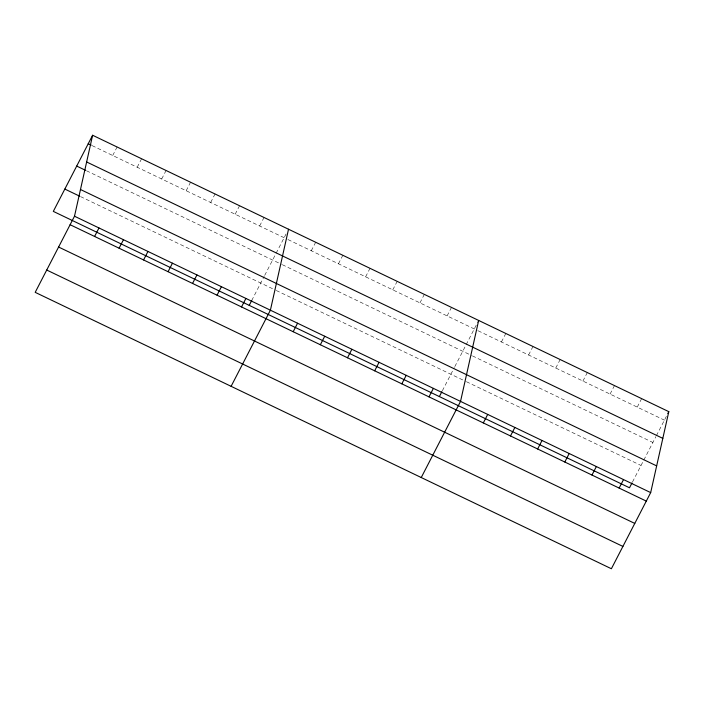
<?xml version="1.0" encoding="UTF-8"?>
<svg xmlns="http://www.w3.org/2000/svg" width="704" height="704" viewBox="0 0 704 704"><rect width="100%" height="100%" fill="white"/><g stroke="black" fill="none" stroke-linecap="round" stroke-linejoin="round"><path stroke-width="0.53" stroke-dasharray="3.52 2.64" d="M112.719 155.496L117.102 147.004M137.201 167.244L141.592 158.752M161.691 178.992L166.074 170.491M186.182 190.74L190.564 182.239M210.672 202.479L215.054 193.987M235.154 214.227L239.545 205.735M259.644 225.975L264.026 217.483M251.724 300.511L264.202 276.338M264.695 275.378L275.616 254.223M276.118 253.255L286.079 233.948M311.291 250.756L315.682 242.255M338.457 263.78L342.839 255.288M365.622 276.813L370.005 268.321M392.788 289.846L397.17 281.354M419.945 302.878L424.336 294.378M447.11 315.902L451.493 307.41M442.367 390.755L454.344 367.55M454.837 366.59L478.174 321.385M501.433 341.968L505.824 333.467M528.598 354.992L532.981 346.5M555.764 368.025L560.146 359.533M582.93 381.058L587.312 372.566M610.086 394.09L614.478 385.59M637.252 407.114L641.634 398.622M632.509 481.967L655.899 436.647M656.401 435.679L666.362 416.372M92.145 145.631L287.038 239.122M288.015 239.589L477.189 330.334M478.157 330.801L664.418 420.147M86.504 170.764L281.345 264.238M282.313 264.695L471.486 355.441M472.454 355.907L652.898 442.473M80.511 196.583L275.29 290.022M276.267 290.488L465.432 381.234M466.409 381.7L641.027 465.467"/><path stroke-width="1.06" d="M74.501 216.216L92.611 135.256L668.8 411.655L650.681 492.606L611.389 568.744L35.2 292.345L74.501 216.216L650.681 492.606M288.517 229.231L270.398 310.191L231.106 386.32M478.658 320.443L460.539 401.403L421.247 477.532M92.611 135.256L53.319 211.385L629.499 487.784L632.007 482.935M94.6 236.456L98.982 227.955M119.09 248.204L123.473 239.703M143.572 259.943L147.963 251.451M168.062 271.691L172.445 263.199M192.553 283.439L196.935 274.947M217.043 295.187L221.426 286.695M241.525 306.935L245.916 298.443M249.216 305.369L251.724 300.511M293.181 331.716L297.563 323.215M320.346 344.74L324.729 336.248M347.503 357.773L351.886 349.281M374.669 370.806L379.051 362.305M401.834 383.83L406.217 375.338M428.991 396.862L433.382 388.37M439.358 396.581L441.866 391.723M483.322 422.919L487.705 414.427M510.488 435.952L514.87 427.46M537.645 448.985L542.027 440.493M564.81 462.018L569.193 453.517M591.976 475.042L596.358 466.55M619.133 488.074L623.524 479.582M667.823 413.538L668.8 411.655M88.229 143.748L91.168 145.156M86.636 161.973L662.825 438.372M76.71 166.074L85.527 170.298M80.476 189.499L656.665 465.898M64.838 189.068L79.534 196.117M70.11 224.708L646.298 501.107M58.59 247.025L634.779 523.424M46.719 270.028L622.908 546.427"/></g></svg>
